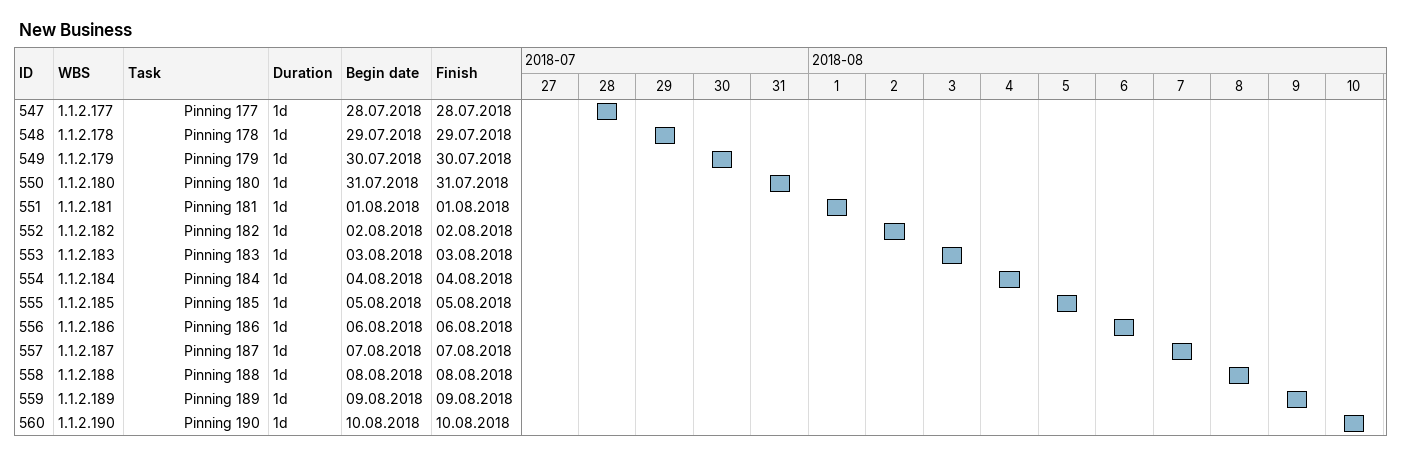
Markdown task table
New Business

| ID | WBS | Task | Duration | Start | Finish |
|---|---|---|---|---|---|
| 547 | 1.1.2.177 | Pinning 177 | 1d | 2018-07-28 | 2018-07-28 |
| 548 | 1.1.2.178 | Pinning 178 | 1d | 2018-07-29 | 2018-07-29 |
| 549 | 1.1.2.179 | Pinning 179 | 1d | 2018-07-30 | 2018-07-30 |
| 550 | 1.1.2.180 | Pinning 180 | 1d | 2018-07-31 | 2018-07-31 |
| 551 | 1.1.2.181 | Pinning 181 | 1d | 2018-08-01 | 2018-08-01 |
| 552 | 1.1.2.182 | Pinning 182 | 1d | 2018-08-02 | 2018-08-02 |
| 553 | 1.1.2.183 | Pinning 183 | 1d | 2018-08-03 | 2018-08-03 |
| 554 | 1.1.2.184 | Pinning 184 | 1d | 2018-08-04 | 2018-08-04 |
| 555 | 1.1.2.185 | Pinning 185 | 1d | 2018-08-05 | 2018-08-05 |
| 556 | 1.1.2.186 | Pinning 186 | 1d | 2018-08-06 | 2018-08-06 |
| 557 | 1.1.2.187 | Pinning 187 | 1d | 2018-08-07 | 2018-08-07 |
| 558 | 1.1.2.188 | Pinning 188 | 1d | 2018-08-08 | 2018-08-08 |
| 559 | 1.1.2.189 | Pinning 189 | 1d | 2018-08-09 | 2018-08-09 |
| 560 | 1.1.2.190 | Pinning 190 | 1d | 2018-08-10 | 2018-08-10 |
